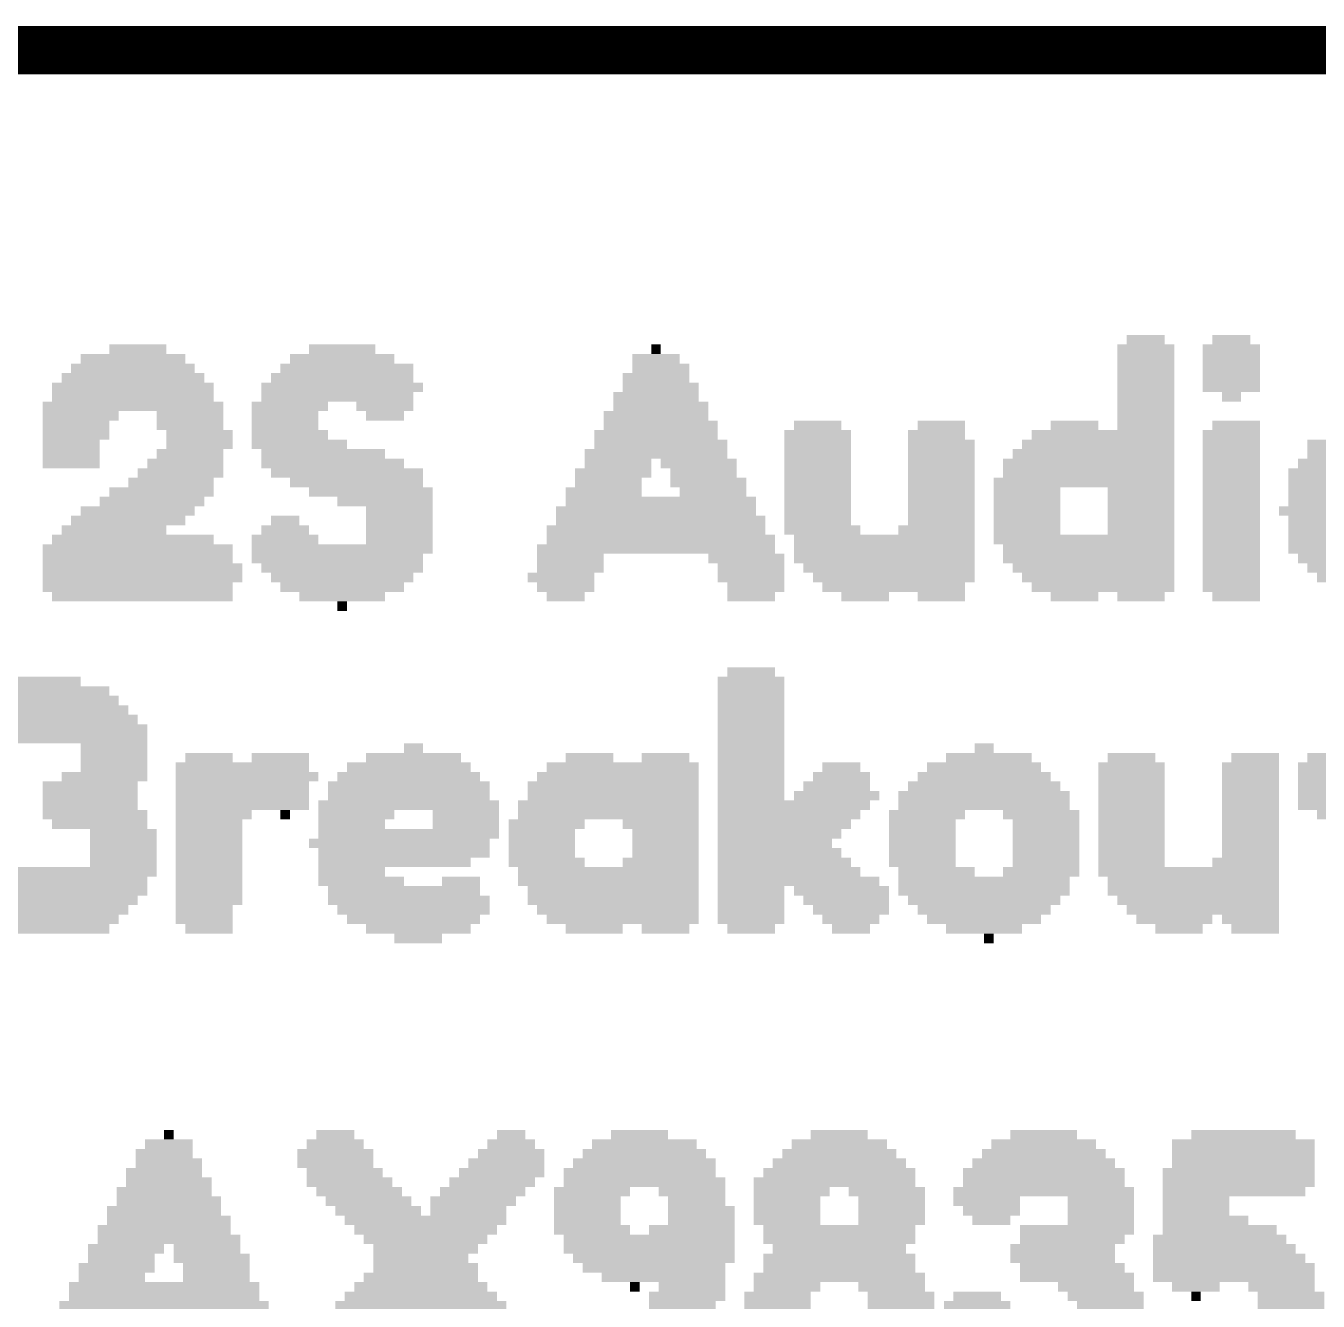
# Model space of a CAD drawing. Extents: x -34.3 to 52.3, y -19.6 to 20.4.
# Drawn here: x 8.23 to 13.67, y 15.06 to 20.42 of the extents above; entities that cross this region are included whole.
import ezdxf

# ---------------------------------------------------------------- set-up
doc = ezdxf.new("R2010")
doc.units = 0
for name, color, linetype in [('1', 12, 'CONTINUOUS'), ('16', 132, 'CONTINUOUS'), ('20', 31, 'CONTINUOUS'), ('21', 253, 'CONTINUOUS')]:
    doc.layers.add(name, color=color, linetype=linetype)

# ---------------------------------------------------------------- blocks, each defined once
blk = doc.blocks.new('RECT')
blk.add_solid([(-0.5, -0.5), (0.5, -0.5), (-0.5, 0.5), (0.5, 0.5)])

msp = doc.modelspace()

# ---------------------------------------------------------------- linework, layer by layer
at = {"layer": '1', "const_width": 0.2032}
msp.add_lwpolyline([(0, 20.32), (20.32, 20.32)], dxfattribs=at)
at = {"layer": '16', "const_width": 0.2032}
msp.add_lwpolyline([(0, 20.32), (20.32, 20.32)], dxfattribs=at)
at = {"layer": '20', "const_width": 0.2032}
msp.add_lwpolyline([(19.05, 20.32), (1.27, 20.32)], dxfattribs=at)

# ---------------------------------------------------------------- block references
at = {"layer": '21', "yscale": 0.04}
for p, xscale in [((8.705, 19.062), 0.24), ((9.565, 19.062), 0.28), ((10.885, 19.062), 0.04), ((12.945, 19.062), 0.24), ((12.945, 19.102), 0.16), ((13.305, 19.062), 0.24), ((13.305, 19.102), 0.16), ((8.685, 19.022), 0.44), ((9.565, 19.022), 0.44), ((10.885, 19.022), 0.2), ((12.945, 19.022), 0.24), ((13.305, 19.022), 0.24), ((8.685, 18.982), 0.52), ((9.585, 18.982), 0.56), ((10.905, 18.982), 0.24), ((12.945, 18.982), 0.24), ((13.305, 18.982), 0.24), ((8.685, 18.902), 0.68), ((8.685, 18.942), 0.6), ((9.565, 18.902), 0.68), ((9.565, 18.942), 0.6), ((10.885, 18.942), 0.28), ((10.905, 18.902), 0.32), ((12.945, 18.942), 0.24), ((12.945, 18.902), 0.24), ((13.305, 18.942), 0.24), ((13.305, 18.902), 0.24), ((8.685, 18.862), 0.68), ((9.545, 18.862), 0.64), ((10.885, 18.862), 0.36), ((12.945, 18.862), 0.24), ((13.305, 18.862), 0.08), ((8.685, 18.822), 0.76), ((9.345, 18.822), 0.32), ((9.745, 18.822), 0.24), ((10.905, 18.822), 0.4), ((12.945, 18.822), 0.24), ((8.465, 18.782), 0.32), ((8.445, 18.742), 0.28), ((8.925, 18.782), 0.28), ((8.925, 18.742), 0.28), ((9.325, 18.782), 0.28), ((9.325, 18.742), 0.28), ((9.745, 18.782), 0.16), ((10.885, 18.782), 0.44), ((10.905, 18.742), 0.48), ((11.565, 18.742), 0.2), ((12.085, 18.742), 0.2), ((12.645, 18.742), 0.2), ((12.945, 18.782), 0.24), ((12.945, 18.742), 0.24), ((13.325, 18.742), 0.2), ((8.445, 18.702), 0.28), ((8.965, 18.702), 0.28), ((9.345, 18.702), 0.32), ((10.885, 18.702), 0.52), ((11.565, 18.702), 0.28), ((12.065, 18.702), 0.24), ((12.765, 18.702), 0.6), ((13.305, 18.702), 0.24), ((8.425, 18.662), 0.24), ((8.965, 18.662), 0.28), ((9.385, 18.662), 0.4), ((10.905, 18.662), 0.56), ((11.565, 18.662), 0.28), ((12.085, 18.662), 0.28), ((12.745, 18.662), 0.64), ((13.305, 18.662), 0.24), ((13.925, 18.662), 0.6), ((8.425, 18.622), 0.24), ((8.425, 18.582), 0.24), ((8.905, 18.582), 0.32), ((8.925, 18.622), 0.28), ((9.485, 18.622), 0.52), ((9.525, 18.582), 0.6), ((10.885, 18.622), 0.6), ((10.725, 18.582), 0.28), ((11.065, 18.582), 0.32), ((11.565, 18.622), 0.28), ((11.565, 18.582), 0.28), ((12.085, 18.622), 0.28), ((12.085, 18.582), 0.28), ((12.705, 18.582), 0.72), ((12.725, 18.622), 0.68), ((13.305, 18.622), 0.24), ((13.305, 18.582), 0.24), ((13.925, 18.582), 0.68), ((13.945, 18.622), 0.64), ((8.885, 18.542), 0.36), ((9.585, 18.542), 0.64), ((10.705, 18.542), 0.32), ((11.085, 18.542), 0.28), ((11.565, 18.542), 0.28), ((12.085, 18.542), 0.28), ((12.705, 18.542), 0.72), ((13.305, 18.542), 0.24), ((13.925, 18.542), 0.76), ((8.805, 18.462), 0.44), ((8.845, 18.502), 0.36), ((9.625, 18.502), 0.56), ((9.685, 18.462), 0.52), ((10.665, 18.462), 0.32), ((10.685, 18.502), 0.28), ((11.105, 18.502), 0.32), ((11.125, 18.462), 0.28), ((11.565, 18.502), 0.28), ((11.565, 18.462), 0.28), ((12.085, 18.502), 0.28), ((12.085, 18.462), 0.28), ((12.685, 18.502), 0.76), ((12.445, 18.462), 0.28), ((12.925, 18.462), 0.28), ((13.305, 18.502), 0.24), ((13.305, 18.462), 0.24), ((13.705, 18.502), 0.32), ((13.685, 18.462), 0.28), ((8.765, 18.422), 0.44), ((9.745, 18.422), 0.4), ((10.905, 18.422), 0.8), ((11.565, 18.422), 0.28), ((12.085, 18.422), 0.28), ((12.445, 18.422), 0.28), ((12.925, 18.422), 0.28), ((13.305, 18.422), 0.24), ((13.665, 18.422), 0.24), ((8.705, 18.382), 0.48), ((9.805, 18.382), 0.28), ((10.885, 18.382), 0.84), ((11.565, 18.382), 0.28), ((12.085, 18.382), 0.28), ((12.445, 18.382), 0.28), ((12.925, 18.382), 0.28), ((13.305, 18.382), 0.24), ((13.645, 18.382), 0.28), ((8.605, 18.302), 0.44), ((8.665, 18.342), 0.48), ((9.325, 18.302), 0.2), ((9.325, 18.342), 0.12), ((9.805, 18.342), 0.28), ((9.805, 18.302), 0.28), ((10.885, 18.302), 0.92), ((10.905, 18.342), 0.88), ((11.565, 18.342), 0.28), ((11.585, 18.302), 0.32), ((12.065, 18.302), 0.32), ((12.085, 18.342), 0.28), ((12.445, 18.342), 0.28), ((12.445, 18.302), 0.28), ((12.925, 18.342), 0.28), ((12.925, 18.302), 0.28), ((13.305, 18.342), 0.24), ((13.305, 18.302), 0.24), ((13.665, 18.342), 0.24), ((13.685, 18.302), 0.28), ((8.685, 18.262), 0.68), ((9.325, 18.262), 0.28), ((9.805, 18.262), 0.28), ((10.905, 18.262), 0.96), ((11.845, 18.262), 0.76), ((12.685, 18.262), 0.76), ((13.305, 18.262), 0.24), ((13.705, 18.262), 0.32), ((8.705, 18.222), 0.8), ((9.565, 18.222), 0.76), ((11.845, 18.222), 0.76), ((12.705, 18.222), 0.72), ((13.305, 18.222), 0.24), ((13.925, 18.222), 0.76), ((8.705, 18.182), 0.8), ((8.725, 18.142), 0.84), ((9.545, 18.182), 0.72), ((9.565, 18.142), 0.68), ((10.525, 18.182), 0.28), ((10.525, 18.142), 0.28), ((11.265, 18.182), 0.32), ((11.285, 18.142), 0.28), ((11.845, 18.182), 0.76), ((11.865, 18.142), 0.72), ((12.705, 18.182), 0.72), ((12.725, 18.142), 0.68), ((13.305, 18.182), 0.24), ((13.305, 18.142), 0.24), ((13.925, 18.182), 0.68), ((13.945, 18.142), 0.64), ((8.725, 18.102), 0.84), ((9.565, 18.102), 0.6), ((10.485, 18.102), 0.28), ((11.285, 18.102), 0.28), ((11.885, 18.102), 0.68), ((12.745, 18.102), 0.64), ((13.305, 18.102), 0.24), ((13.945, 18.102), 0.56), ((8.705, 18.062), 0.8), ((9.565, 18.062), 0.52), ((10.505, 18.062), 0.24), ((11.305, 18.062), 0.24), ((11.885, 18.062), 0.6), ((12.765, 18.062), 0.6), ((13.305, 18.062), 0.24), ((8.725, 18.022), 0.76), ((9.565, 18.022), 0.36), ((9.565, 17.982), 0.04), ((10.505, 18.022), 0.16), ((11.285, 18.022), 0.2), ((11.765, 18.022), 0.2), ((12.085, 18.022), 0.2), ((12.645, 18.022), 0.2), ((12.925, 18.022), 0.2), ((13.325, 18.022), 0.2), ((11.285, 17.705), 0.2), ((8.245, 17.665), 0.44), ((11.285, 17.665), 0.28), ((8.265, 17.625), 0.64), ((11.285, 17.625), 0.28), ((8.285, 17.585), 0.68), ((8.305, 17.545), 0.72), ((11.285, 17.585), 0.28), ((11.285, 17.545), 0.28), ((8.325, 17.505), 0.76), ((11.285, 17.505), 0.28), ((8.345, 17.465), 0.8), ((11.285, 17.465), 0.28), ((8.345, 17.425), 0.8), ((8.605, 17.385), 0.28), ((9.865, 17.385), 0.08), ((11.285, 17.425), 0.28), ((11.285, 17.385), 0.28), ((12.265, 17.385), 0.08), ((8.605, 17.345), 0.28), ((9.005, 17.345), 0.2), ((9.305, 17.345), 0.24), ((9.865, 17.345), 0.4), ((10.605, 17.345), 0.2), ((10.925, 17.345), 0.2), ((11.285, 17.345), 0.28), ((12.285, 17.345), 0.36), ((12.885, 17.345), 0.2), ((13.405, 17.345), 0.2), ((13.885, 17.345), 0.52), ((8.605, 17.305), 0.28), ((9.145, 17.305), 0.56), ((9.845, 17.305), 0.52), ((10.745, 17.305), 0.64), ((11.285, 17.305), 0.28), ((11.665, 17.305), 0.16), ((12.265, 17.305), 0.48), ((12.885, 17.305), 0.28), ((13.385, 17.305), 0.24), ((13.885, 17.305), 0.6), ((8.505, 17.225), 0.4), ((8.565, 17.265), 0.36), ((9.165, 17.265), 0.6), ((9.145, 17.225), 0.56), ((9.845, 17.225), 0.68), ((9.845, 17.265), 0.6), ((10.705, 17.225), 0.72), ((10.725, 17.265), 0.68), ((11.285, 17.265), 0.28), ((11.285, 17.225), 0.28), ((11.645, 17.225), 0.28), ((11.665, 17.265), 0.24), ((12.265, 17.225), 0.64), ((12.265, 17.265), 0.56), ((12.885, 17.265), 0.28), ((12.885, 17.225), 0.28), ((13.385, 17.265), 0.24), ((13.385, 17.225), 0.24), ((13.885, 17.265), 0.6), ((13.885, 17.225), 0.6), ((8.505, 17.185), 0.4), ((9.145, 17.185), 0.56), ((9.845, 17.185), 0.68), ((10.705, 17.185), 0.72), ((11.285, 17.185), 0.28), ((11.645, 17.185), 0.36), ((12.265, 17.185), 0.72), ((12.885, 17.185), 0.28), ((13.385, 17.185), 0.24), ((13.885, 17.185), 0.6), ((8.505, 17.145), 0.4), ((8.525, 17.105), 0.44), ((9.145, 17.145), 0.56), ((9.025, 17.105), 0.32), ((9.325, 17.105), 0.04), ((9.845, 17.145), 0.76), ((9.625, 17.105), 0.32), ((10.085, 17.105), 0.28), ((10.685, 17.145), 0.76), ((10.685, 17.105), 0.76), ((11.465, 17.145), 0.64), ((11.445, 17.105), 0.6), ((12.025, 17.105), 0.32), ((12.265, 17.145), 0.72), ((12.505, 17.105), 0.32), ((12.885, 17.145), 0.28), ((12.885, 17.105), 0.28), ((13.385, 17.145), 0.24), ((13.385, 17.105), 0.24), ((13.885, 17.145), 0.6), ((13.825, 17.105), 0.32), ((8.545, 17.065), 0.4), ((9.005, 17.065), 0.28), ((9.605, 17.065), 0.28), ((10.085, 17.065), 0.28), ((10.425, 17.065), 0.32), ((10.905, 17.065), 0.32), ((11.425, 17.065), 0.56), ((12.005, 17.065), 0.28), ((12.525, 17.065), 0.28), ((12.885, 17.065), 0.28), ((13.385, 17.065), 0.24), ((8.645, 17.025), 0.28), ((9.005, 17.025), 0.28), ((9.845, 17.025), 0.76), ((10.405, 17.025), 0.28), ((10.925, 17.025), 0.28), ((11.405, 17.025), 0.52), ((12.005, 17.025), 0.28), ((12.525, 17.025), 0.28), ((12.885, 17.025), 0.28), ((13.385, 17.025), 0.24), ((8.645, 16.985), 0.28), ((8.645, 16.945), 0.28), ((9.005, 16.985), 0.28), ((9.005, 16.945), 0.28), ((9.805, 16.985), 0.76), ((9.825, 16.945), 0.72), ((10.405, 16.985), 0.28), ((10.405, 16.945), 0.28), ((10.925, 16.985), 0.28), ((10.925, 16.945), 0.28), ((11.385, 16.985), 0.48), ((11.405, 16.945), 0.52), ((12.005, 16.985), 0.28), ((12.005, 16.945), 0.28), ((12.525, 16.985), 0.28), ((12.525, 16.945), 0.28), ((12.885, 16.985), 0.28), ((12.885, 16.945), 0.28), ((13.385, 16.985), 0.24), ((13.385, 16.945), 0.24), ((8.645, 16.905), 0.28), ((9.005, 16.905), 0.28), ((9.785, 16.905), 0.64), ((10.425, 16.905), 0.32), ((10.905, 16.905), 0.32), ((11.425, 16.905), 0.56), ((12.005, 16.905), 0.28), ((12.525, 16.905), 0.28), ((12.885, 16.905), 0.28), ((13.365, 16.905), 0.28), ((8.365, 16.865), 0.84), ((9.005, 16.865), 0.28), ((9.605, 16.865), 0.28), ((10.685, 16.865), 0.76), ((11.445, 16.865), 0.6), ((12.065, 16.865), 0.32), ((12.505, 16.865), 0.32), ((13.125, 16.865), 0.76), ((8.345, 16.825), 0.8), ((8.345, 16.785), 0.8), ((9.005, 16.825), 0.28), ((9.005, 16.785), 0.28), ((9.645, 16.825), 0.36), ((9.825, 16.785), 0.64), ((10.065, 16.825), 0.16), ((10.685, 16.825), 0.76), ((10.705, 16.785), 0.72), ((11.485, 16.825), 0.68), ((11.285, 16.785), 0.28), ((11.665, 16.785), 0.4), ((12.265, 16.825), 0.72), ((12.265, 16.785), 0.72), ((13.145, 16.825), 0.72), ((13.145, 16.785), 0.72), ((8.325, 16.745), 0.76), ((9.005, 16.745), 0.28), ((9.845, 16.745), 0.68), ((10.705, 16.745), 0.72), ((11.285, 16.745), 0.28), ((11.685, 16.745), 0.36), ((12.265, 16.745), 0.64), ((13.165, 16.745), 0.68), ((8.305, 16.705), 0.72), ((8.985, 16.705), 0.24), ((9.865, 16.705), 0.64), ((10.725, 16.705), 0.68), ((11.285, 16.705), 0.28), ((11.705, 16.705), 0.32), ((12.265, 16.705), 0.56), ((13.185, 16.705), 0.64), ((8.285, 16.665), 0.68), ((8.285, 16.625), 0.6), ((8.985, 16.665), 0.24), ((9.005, 16.625), 0.2), ((9.865, 16.665), 0.56), ((9.885, 16.625), 0.44), ((10.745, 16.665), 0.64), ((10.625, 16.625), 0.24), ((10.925, 16.625), 0.2), ((11.285, 16.665), 0.28), ((11.285, 16.625), 0.2), ((11.705, 16.665), 0.24), ((11.705, 16.625), 0.16), ((12.265, 16.665), 0.48), ((12.265, 16.625), 0.32), ((13.065, 16.665), 0.32), ((13.085, 16.625), 0.2), ((13.385, 16.665), 0.24), ((13.405, 16.625), 0.2), ((9.885, 16.585), 0.2), ((12.285, 16.585), 0.04), ((8.836, 15.76), 0.04), ((9.536, 15.76), 0.16), ((10.276, 15.76), 0.12), ((10.816, 15.76), 0.24), ((11.656, 15.76), 0.24), ((12.516, 15.76), 0.28), ((13.356, 15.76), 0.44), ((8.836, 15.72), 0.2), ((9.536, 15.72), 0.24), ((10.276, 15.72), 0.2), ((10.836, 15.72), 0.44), ((11.656, 15.72), 0.4), ((12.516, 15.72), 0.44), ((13.356, 15.72), 0.6), ((8.816, 15.68), 0.24), ((8.836, 15.64), 0.28), ((9.536, 15.68), 0.32), ((9.536, 15.64), 0.32), ((10.256, 15.64), 0.32), ((10.276, 15.68), 0.28), ((10.836, 15.64), 0.6), ((10.836, 15.68), 0.52), ((11.656, 15.64), 0.56), ((11.656, 15.68), 0.48), ((12.516, 15.64), 0.6), ((12.516, 15.68), 0.52), ((13.356, 15.68), 0.6), ((13.356, 15.64), 0.6), ((8.816, 15.6), 0.32), ((9.576, 15.6), 0.32), ((10.236, 15.6), 0.36), ((10.816, 15.6), 0.64), ((11.656, 15.6), 0.64), ((12.516, 15.6), 0.68), ((13.336, 15.6), 0.64), ((8.836, 15.56), 0.36), ((9.596, 15.56), 0.36), ((10.196, 15.56), 0.36), ((10.836, 15.56), 0.68), ((11.636, 15.56), 0.68), ((12.516, 15.56), 0.68), ((13.336, 15.56), 0.64), ((8.816, 15.52), 0.4), ((8.836, 15.48), 0.44), ((9.636, 15.52), 0.36), ((9.676, 15.48), 0.36), ((10.116, 15.48), 0.36), ((10.156, 15.52), 0.36), ((10.616, 15.52), 0.32), ((10.596, 15.48), 0.28), ((11.036, 15.52), 0.28), ((11.056, 15.48), 0.24), ((11.456, 15.52), 0.32), ((11.436, 15.48), 0.28), ((11.856, 15.52), 0.32), ((11.876, 15.48), 0.28), ((12.516, 15.52), 0.76), ((12.276, 15.48), 0.28), ((12.756, 15.48), 0.28), ((13.316, 15.52), 0.6), ((13.156, 15.48), 0.28), ((8.816, 15.44), 0.48), ((9.716, 15.44), 0.36), ((10.096, 15.44), 0.32), ((10.596, 15.44), 0.28), ((11.076, 15.44), 0.28), ((11.436, 15.44), 0.28), ((11.876, 15.44), 0.28), ((12.296, 15.44), 0.24), ((12.756, 15.44), 0.28), ((13.156, 15.44), 0.28), ((8.836, 15.4), 0.52), ((9.916, 15.4), 0.68), ((10.596, 15.4), 0.28), ((11.076, 15.4), 0.28), ((11.436, 15.4), 0.28), ((11.876, 15.4), 0.28), ((12.296, 15.4), 0.16), ((12.756, 15.4), 0.28), ((13.196, 15.4), 0.36), ((8.816, 15.36), 0.56), ((8.836, 15.32), 0.6), ((9.916, 15.36), 0.6), ((9.916, 15.32), 0.52), ((10.616, 15.36), 0.32), ((10.856, 15.32), 0.72), ((11.036, 15.36), 0.36), ((11.656, 15.36), 0.64), ((11.656, 15.32), 0.64), ((12.656, 15.36), 0.48), ((12.636, 15.32), 0.44), ((13.256, 15.32), 0.56), ((13.256, 15.36), 0.48), ((8.656, 15.28), 0.32), ((8.996, 15.28), 0.28), ((9.916, 15.28), 0.44), ((10.856, 15.28), 0.72), ((11.656, 15.28), 0.56), ((12.596, 15.28), 0.44), ((13.276, 15.28), 0.6), ((8.616, 15.2), 0.32), ((8.636, 15.24), 0.28), ((9.016, 15.24), 0.32), ((9.036, 15.2), 0.28), ((9.896, 15.24), 0.4), ((9.916, 15.2), 0.44), ((10.876, 15.24), 0.68), ((10.876, 15.2), 0.6), ((11.656, 15.24), 0.64), ((11.656, 15.2), 0.64), ((12.596, 15.24), 0.44), ((12.636, 15.2), 0.44), ((13.296, 15.24), 0.64), ((13.316, 15.2), 0.68), ((8.596, 15.16), 0.28), ((9.036, 15.16), 0.28), ((9.896, 15.16), 0.48), ((10.916, 15.16), 0.52), ((11.656, 15.16), 0.72), ((12.656, 15.16), 0.48), ((13.316, 15.16), 0.68), ((8.816, 15.12), 0.8), ((9.896, 15.12), 0.56), ((10.796, 15.12), 0.04), ((11.036, 15.12), 0.28), ((11.436, 15.12), 0.28), ((11.876, 15.12), 0.28), ((12.736, 15.12), 0.32), ((13.156, 15.12), 0.2), ((13.516, 15.12), 0.28), ((8.816, 15.04), 0.88), ((8.816, 15.08), 0.8), ((9.896, 15.04), 0.72), ((9.896, 15.08), 0.64), ((11.016, 15.08), 0.32), ((10.996, 15.04), 0.28), ((11.396, 15.08), 0.28), ((11.396, 15.04), 0.28), ((11.916, 15.08), 0.28), ((11.916, 15.04), 0.28), ((12.236, 15.04), 0.28), ((12.236, 15.08), 0.2), ((12.776, 15.08), 0.32), ((12.796, 15.04), 0.28), ((13.156, 15.08), 0.04), ((13.556, 15.08), 0.28), ((13.556, 15.04), 0.28)]:
    msp.add_blockref('RECT', p, dxfattribs=dict(at, xscale=xscale))
msp.add_blockref('RECT', (10.885, 18.222), dxfattribs=at)

doc.saveas('drawing.dxf')
